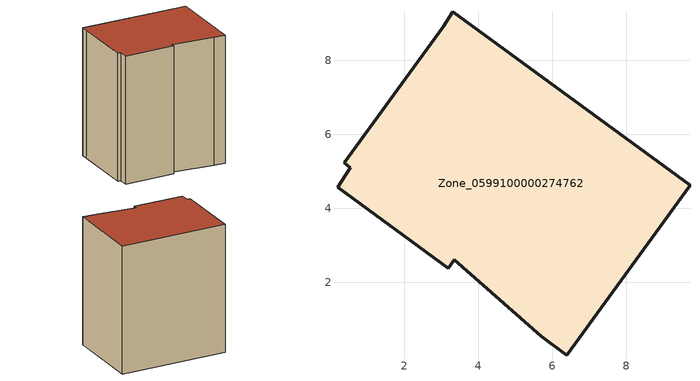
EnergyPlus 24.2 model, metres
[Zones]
Zone_0599100000274762
 floor ground (C_G): 3.35,2.62 3.19,2.39 0.2,4.58 0.54,5.09 0.38,5.24 3.05,8.92 3.31,9.31 9.73,4.63 6.4,0.04 5.71,0.54 z0
 wall outside (C_F): 3.19,2.39 3.35,2.62 5.71,0.54 6.4,0.04 9.73,4.63 3.31,9.31 3.05,8.92 0.38,5.24 0.54,5.09 0.2,4.58 3.19,2.39 z0:9.5
 roof outside (C_R): 6.4,0.04 9.73,4.63 3.31,9.31 3.05,8.92 0.38,5.24 0.54,5.09 0.2,4.58 3.19,2.39 3.35,2.62 5.71,0.54 z9.5
[BUILDING]
Pand.0599100000274762: North Axis=0; Terrain=City; Loads Convergence Tolerance Value=0.04; Temperature Convergence Tolerance Value=0.4; Solar Distribution=FullExterior; Maximum Number of Warmup Days=25; Minimum Number of Warmup Days=1
[Site:Location]
Rotterdam.The.Hague.AP_ZH_NLD Design_Conditions: Latitude=51.96; Longitude=4.45; Time Zone=1; Elevation=-4.5
[SITE:GROUNDTEMPERATURE:BUILDINGSURFACE]
18, 18, 18, 18, 18, 18, 18, 18, 18, 18, 18, 18
[MATERIAL] Thermal Absorptance=0.9; Solar Absorptance=0.7; Visible Absorptance=0.7
Name | Roughness | Thickness | Conductivity | Density | Specific Heat
G.TC.1946 | MediumSmooth | 0.15 | 1 | 540 | 1210
F.TC.1946 | Rough | 0.3 | 0.857143 | 1920 | 840
R.TC.1946 | MediumRough | 0.2 | 0.909091 | 1500 | 1000
[CONSTRUCTION]
C_G: G.TC.1946
C_F: F.TC.1946
C_R: R.TC.1946
[ZONE]
Zone_0599100000274762: Type=1; Multiplier=1; Ceiling Height=Autocalculate; Volume=Autocalculate; Floor Area=autocalculate; Part of Total Floor Area=Yes
[ZONEINFILTRATION:DESIGNFLOWRATE]
Infil_Zone_0599100000274762: Zone or ZoneList or Space or SpaceList=Zone_0599100000274762; Schedule=AlwaysOn; Design Flow Rate Calculation Method=Flow/Area; Flow Rate per Floor Area=0.003; Constant Term Coefficient=1; Temperature Term Coefficient=0; Velocity Term Coefficient=0; Velocity Squared Term Coefficient=0
[HVACTEMPLATE:ZONE:IDEALLOADSAIRSYSTEM]
Zone_0599100000274762: Maximum Heating Supply Air Temperature=50; Minimum Cooling Supply Air Temperature=13; Maximum Heating Supply Air Humidity Ratio=0.0156; Minimum Cooling Supply Air Humidity Ratio=0.0077; Heating Limit=NoLimit; Cooling Limit=NoLimit; Dehumidification Control Type=ConstantSensibleHeatRatio; Cooling Sensible Heat Ratio=0.7; Dehumidification Setpoint=60; Humidification Control Type=None; Humidification Setpoint=30; Outdoor Air Method=None; Outdoor Air Flow Rate per Person=0.00944; Outdoor Air Flow Rate per Zone Floor Area=0; Outdoor Air Flow Rate per Zone=0; Demand Controlled Ventilation Type=None; Outdoor Air Economizer Type=NoEconomizer; Heat Recovery Type=None; Sensible Heat Recovery Effectiveness=0.7; Latent Heat Recovery Effectiveness=0.65
[ZONECONTROL:THERMOSTAT]
ThermostatControl_Zone_0599100000274762: Zone or ZoneList=Zone_0599100000274762; Control Type Schedule=DualSetpointControlType; Control 1=Thermostat_Zone_0599100000274762; Temperature Difference Between Cutout And Setpoint=0
[THERMOSTATSETPOINT:DUALSETPOINT]
Thermostat_Zone_0599100000274762: Heating Setpoint Temperature Schedule=HeatingSetpoint_Zone_0599100000274762; Cooling Setpoint Temperature Schedule=CoolingSetpoint_Zone_0599100000274762
[SCHEDULE:COMPACT]
HeatingSetpoint_Zone_0599100000274762: Through: 12/31, For: AllDays, Until: 24:00, 21
CoolingSetpoint_Zone_0599100000274762: Through: 12/31, For: AllDays, Until: 24:00, 24
DualSetpointControlType: Through: 12/31, For: AllDays, Until: 24:00, 4
AlwaysOn: Through: 12/31, For: AllDays, Until: 24:00, 1
